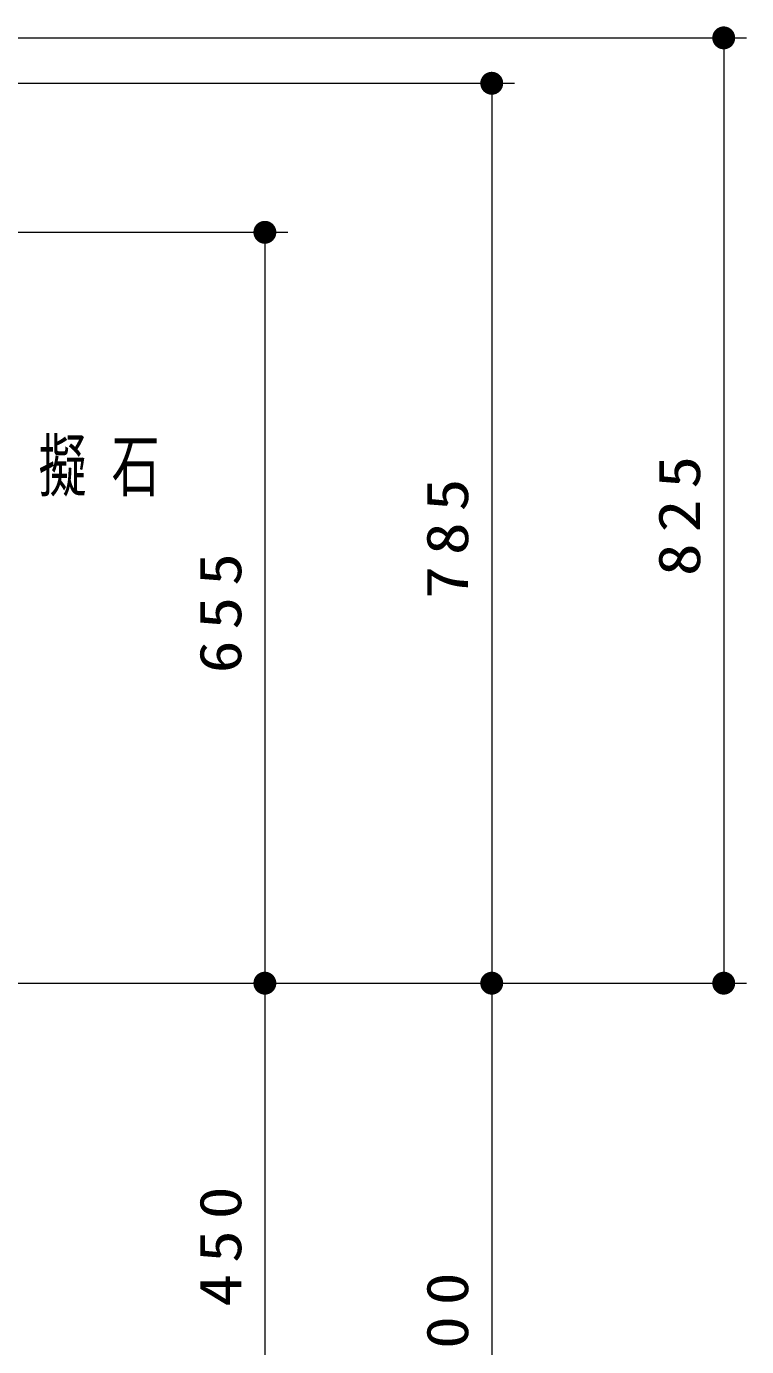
# Model space of a CAD drawing. Units: millimetres on the paper, scale 1:20. Extents: x -365 to 0, y -47 to 257.
# Drawn here: x -259.4 to -227.9, y 105.4 to 163 of the extents above; entities that cross this region are included whole.
import ezdxf

# ---------------------------------------------------------------- set-up
doc = ezdxf.new("R2010")
doc.units = ezdxf.units.MM
doc.layers.add('1_20', color=7, linetype='Continuous', lineweight=25)
doc.styles.add('ＭＳ ゴシック', font='')
doc.styles.get('ＭＳ ゴシック').set_extended_font_data('MS Gothic')

# ---------------------------------------------------------------- blocks, each defined once
blk = doc.blocks.new('filled_dot')
at = {"color": 0, "linetype": 'Continuous', "lineweight": -2, "const_width": 1.25}
blk.add_lwpolyline([(-0.625, 0, 1), (0.625, 0, 1)], format="xyb", close=True, dxfattribs=at)

msp = doc.modelspace()

# ---------------------------------------------------------------- linework, layer by layer
at = {"layer": '1_20', "lineweight": 13}
for p, q in [((-275.999, 162.458), (-227.924, 162.458)), ((-228.924, 162.458), (-228.924, 121.228)), ((-272.659, 160.478), (-238.051, 160.478)), ((-239.051, 160.478), (-239.051, 121.228)), ((-272.659, 153.978), (-247.956, 153.978)), ((-248.956, 153.978), (-248.956, 121.228)), ((-272.159, 121.228), (-238.051, 121.228)), ((-253.049, 121.228), (-227.924, 121.228)), ((-248.956, 121.228), (-248.956, 98.728)), ((-239.051, 121.228), (-239.051, 91.228))]:
    msp.add_line(p, q, dxfattribs=at)

# ---------------------------------------------------------------- block references
at = {"layer": '1_20', "lineweight": 13, "xscale": 0.4, "yscale": 0.4}
for p, rotation in [((-228.924, 162.458), 270), ((-239.051, 160.478), 270), ((-248.956, 153.978), 270), ((-248.956, 121.228), 90), ((-239.051, 121.228), 90), ((-239.051, 121.228), 270), ((-228.924, 121.228), 90)]:
    msp.add_blockref('filled_dot', p, dxfattribs=dict(at, rotation=rotation))

# ---------------------------------------------------------------- texts
at = {"layer": '1_20', "insert": (-282.769, 143.678), "char_height": 2.199, "attachment_point": 4, "style": 'ＭＳ ゴシック'}
msp.add_mtext('\\T1.52;\\W0.7;ステップ:白御影擬石', dxfattribs=at)
at = {"layer": '1_20', "char_height": 1.833, "attachment_point": 8, "rotation": 90, "style": 'ＭＳ ゴシック'}
for s, insert in [('\\T1.33;\\W1.15;825', (-229.924, 141.843)), ('\\T1.33;\\W1.15;785', (-240.051, 140.853)), ('\\T1.33;\\W1.15;655', (-249.956, 137.603)), ('\\T1.33;\\W1.15;450', (-249.956, 109.978)), ('\\T1.33;\\W1.15;600', (-240.051, 106.228))]:
    msp.add_mtext(s, dxfattribs=dict(at, insert=insert))

doc.saveas('drawing.dxf')
